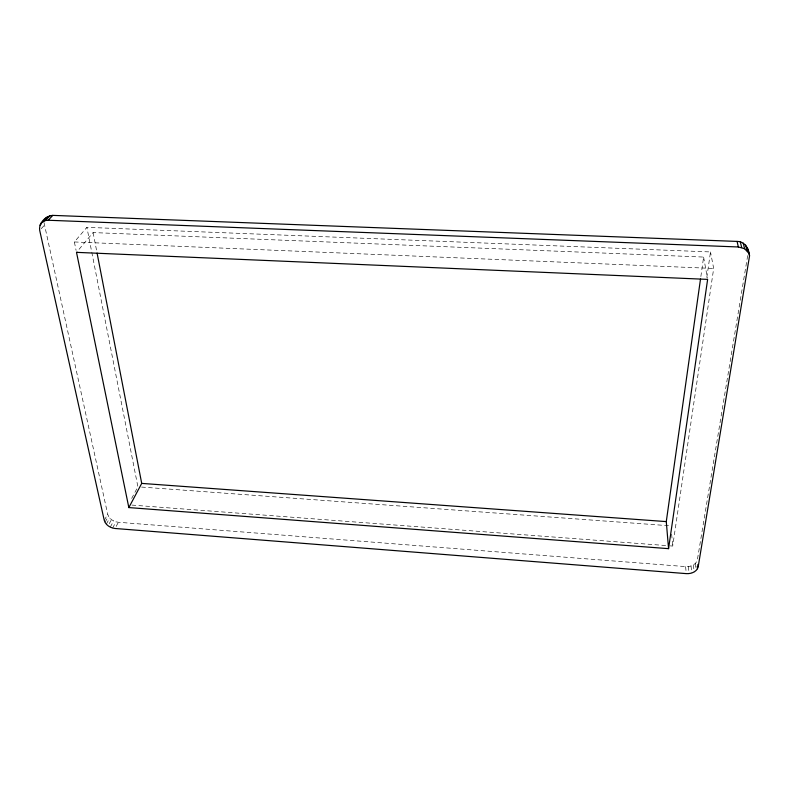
<?xml version="1.0" encoding="UTF-8"?>
<svg xmlns="http://www.w3.org/2000/svg" width="789" height="789" viewBox="0 0 789 789"><rect width="100%" height="100%" fill="white"/><g stroke="black" fill="none" stroke-linecap="round" stroke-linejoin="round"><path stroke-width="0.59" stroke-dasharray="3.94 2.96" d="M700.859 276.574L703.61 257.066L93.102 232.577L76.503 252.352M706.806 277.521L710.504 251.947L86.889 227.34L74.363 241.957L76.089 250.399M670.255 545.88L672.711 546.057L713.68 268.467L710.504 251.947M747.676 255.587L697.387 559.746C696.204 564.845 690.336 566.946 685.592 566.601L118.38 522.269C113.754 521.795 108.99 518.886 107.679 514.221L44.046 222.735L42.517 224.372M116.161 526.411L118.38 522.269M131.664 498.451L137.897 486.793L86.889 227.34M112.63 528.048L115.973 521.835M110.263 527.141L113.626 520.937M109.227 523.758L111.486 519.626M106.308 524.182L109.71 517.988M105.006 522.338L108.409 516.144M104.266 520.395L107.679 514.221M41.215 228.692L44.273 225.407M74.363 241.957L713.68 268.467M141.586 487.069L670.916 525.869M131.941 505.088L669.023 545.781M93.102 232.577L96.85 251.869M703.61 257.066L707.417 278.211M695.336 563.484L695.859 568.169M693.403 564.944L694.162 571.966M691.016 565.989L691.766 573.011M688.363 566.551L689.083 573.573M685.592 566.601L686.183 572.449M671.656 534.183L672.711 546.057"/><path stroke-width="1.18" d="M749.55 255.863L698.186 566.758C696.983 571.887 691.065 573.968 686.302 573.623L115.056 528.482C110.391 527.999 105.598 525.089 104.266 520.395L39.687 230.329C38.493 223.109 45.792 215.722 52.784 215.377L737.044 241.414C744.974 241.266 748.988 248.92 749.55 255.863L747.282 247.48M668.559 548.661L707.634 279.385L76.503 252.352L128.834 507.574L668.559 548.661L666.281 521.598L700.514 279.01M128.834 507.574L141.714 483.401L97.077 253.072M44.569 220.259L45.811 218.158M41.215 223.04L45.486 220.506L48.228 220.249L52.784 215.377M45.486 220.506L50.062 215.634M43.099 221.453L47.685 216.58M39.973 225.151L41.501 223.524M48.228 220.249L738.376 246.977L744.629 248.752L748.702 253.091M141.714 483.401L666.281 521.598M745.615 245.073L747.025 250.655M743.238 243.18L744.629 248.752M740.319 241.927L741.68 247.49M737.044 241.414L738.376 246.977M697.92 564.421L698.186 566.758M697.229 566.394L697.496 568.731"/></g></svg>
